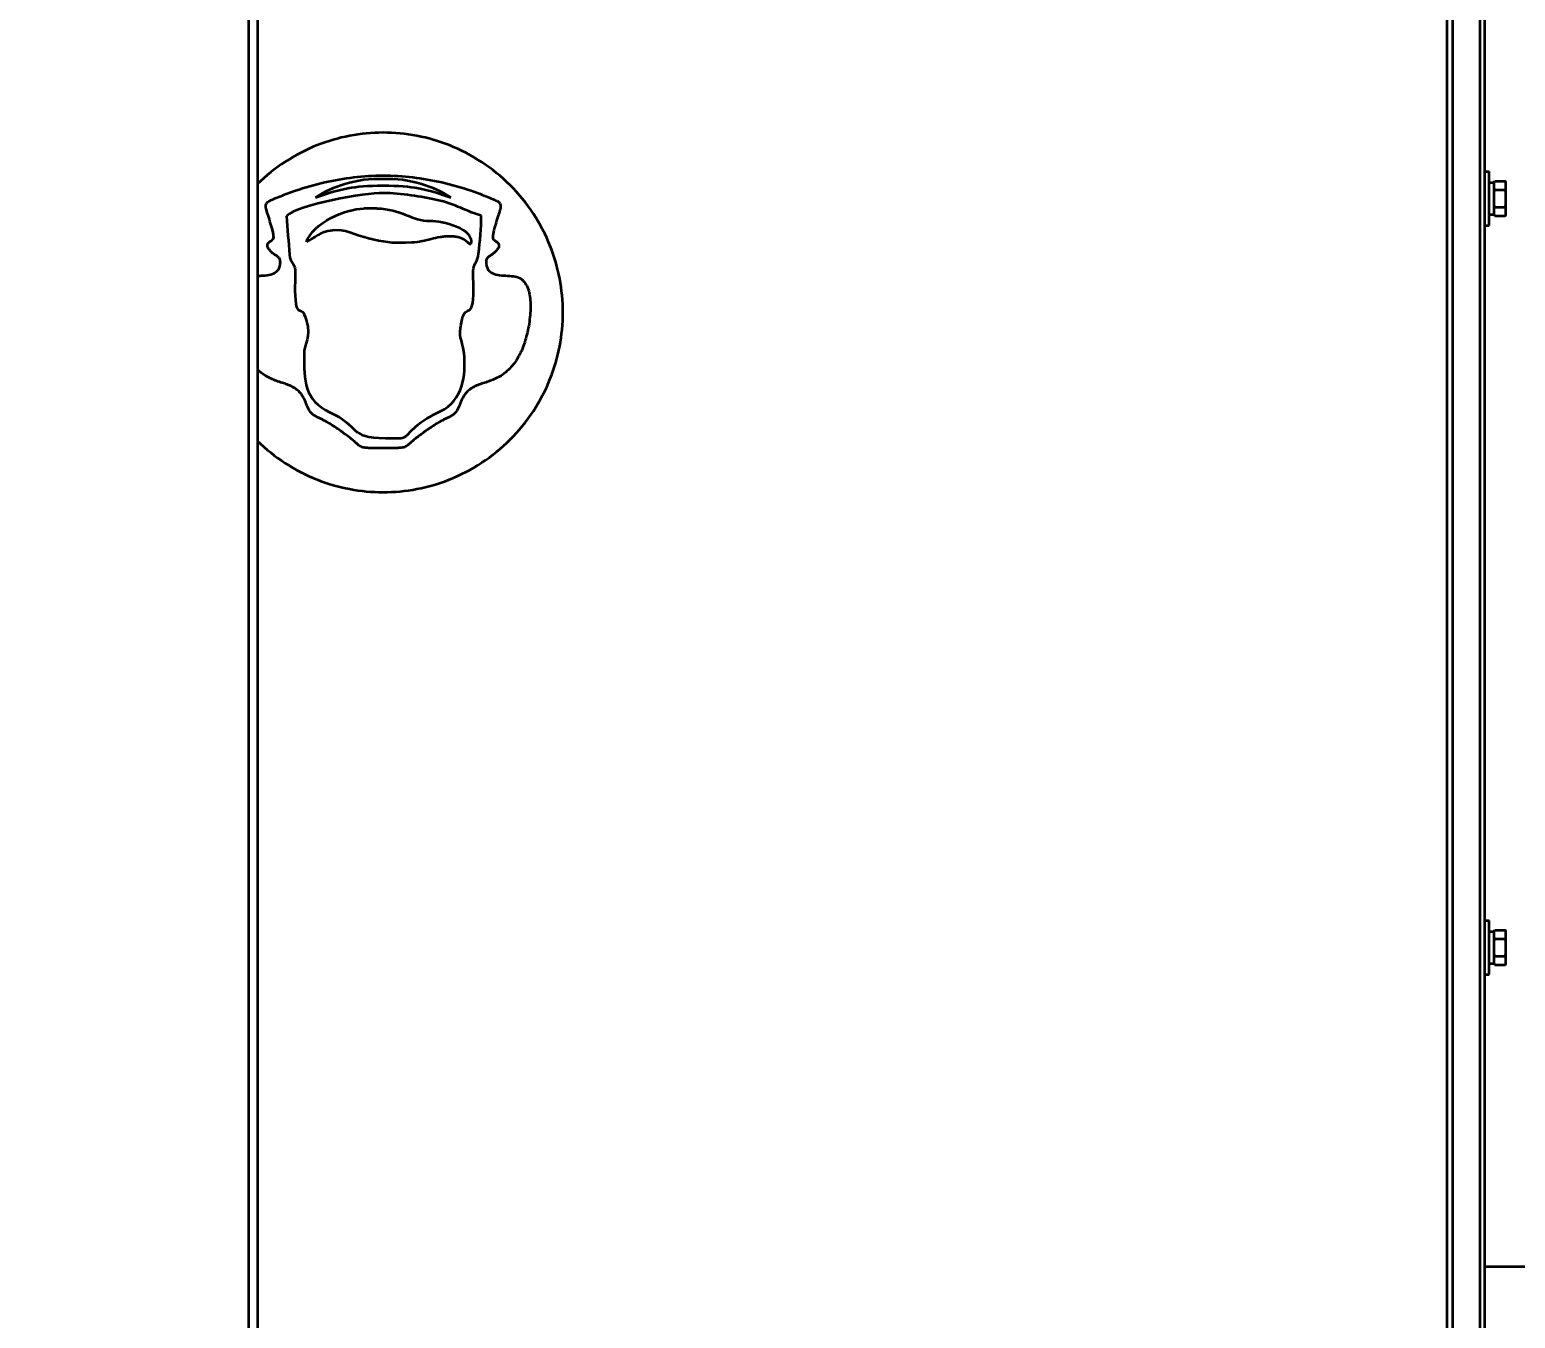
# Model space of a CAD drawing. Header units: millimetres. Extents: x 32496 to 166256, y 3504 to 23939.
# Drawn here: x 149596.2 to 150092.2, y 12604.6 to 13034.7 of the extents above; entities that cross this region are included whole.
import ezdxf

# ---------------------------------------------------------------- set-up
doc = ezdxf.new("R2010")
doc.units = ezdxf.units.MM
doc.header["$PDSIZE"] = -5
doc.layers.get('0').update_dxf_attribs({"lineweight": 35})
doc.layers.get('Defpoints').update_dxf_attribs({"lineweight": 18})
doc.layers.add('THICK', color=7, linetype='Continuous', lineweight=0)
doc.styles.add('TH_GBDIM', font='仿宋_GB2312.ttf', dxfattribs={"width": 0.8})
doc.dimstyles.new('TH_GBDIM', dxfattribs={"dimscale": 42, "dimtxt": 3, "dimasz": 3, "dimexe": 1.2, "dimexo": 0, "dimgap": 1, "dimtad": 1, "dimdec": 1, "dimdsep": 46, "dimtxsty": 'TH_GBDIM', "dimcen": 2.5, "dimdle": 252, "dimclrd": 4, "dimclre": 4, "dimclrt": 3, "dimadec": 0, "dimazin": 2, "dimtfac": 0.714286, "dimtdec": 1, "dimtmove": 0, "dimatfit": 3, "dimfxl": 1, "dimtolj": 1, "dimarcsym": 0})

# ---------------------------------------------------------------- blocks, each defined once
blk = doc.blocks.new('*D5866')
at = {"layer": 'Defpoints', "color": 0}
for p in [(146504.2, 13263.4), (152827.2, 12081.36), (152827.2, 11822.56)]:
    blk.add_point(p, dxfattribs=at)
at = {"layer": 'THICK', "color": 4, "linetype": 'Continuous', "lineweight": -2}
for p, q in [((146504.2, 13263.4), (146504.2, 11792.56)), ((152827.2, 12081.36), (152827.2, 11792.56)), ((146579.2, 11822.56), (152752.2, 11822.56))]:
    blk.add_line(p, q, dxfattribs=at)
at = {"layer": 'THICK', "color": 4}
for points in [[(146579.2, 11835.06), (146579.2, 11810.06), (146504.2, 11822.56)], [(152752.2, 11810.06), (152752.2, 11835.06), (152827.2, 11822.56)]]:
    blk.add_solid(points, dxfattribs=at)
at = {"layer": 'THICK', "color": 3, "lineweight": -3, "insert": (149665.7, 11885.26), "char_height": 75, "attachment_point": 5, "style": 'TH_GBDIM'}
blk.add_mtext('\\A1;About {\\A1;6323}', dxfattribs=at)
blk = doc.blocks.new('8-1250')
at = {"linetype": 'Continuous'}
for p, q in [((1072.87, -32157.29), (1072.87, -34666.29)), ((1075.87, -32157.29), (1075.87, -34666.29)), ((1473.17, -34566.29), (1473.17, -32553.29)), ((1474.87, -32553.29), (1474.87, -34566.29)), ((1484.17, -34566.29), (1484.17, -33570.79)), ((1485.57, -33680.92), (1485.57, -33925.66)), ((1485.57, -33919.29), (1487.17, -33919.29)), ((1487.17, -33937.29), (1487.17, -33919.29)), ((1488.77, -33922.82), (1489.07, -33922.52)), ((1488.77, -33933.76), (1488.77, -33922.82)), ((1489.07, -33922.52), (1492.47, -33922.52)), ((1492.77, -33922.82), (1492.47, -33922.52)), ((1492.77, -33933.76), (1492.77, -33922.82)), ((1485.57, -33925.66), (1485.57, -33930.92)), ((1487.17, -33922.94), (1488.77, -33922.94)), ((1489.07, -33925.4), (1492.47, -33925.4)), ((1115.77, -33931.61), (1111.37, -33931.61)), ((1485.57, -33930.92), (1485.57, -34175.66)), ((1489.07, -33931.18), (1492.47, -33931.18)), ((1485.57, -33937.29), (1487.17, -33937.29)), ((1487.17, -33933.64), (1488.77, -33933.64)), ((1488.77, -33933.76), (1489.07, -33934.06)), ((1489.07, -33934.06), (1492.47, -33934.06)), ((1492.77, -33933.76), (1492.47, -33934.06)), ((1485.57, -34169.29), (1487.17, -34169.29)), ((1487.17, -34187.29), (1487.17, -34169.29)), ((1485.57, -34175.66), (1485.57, -34180.92)), ((1487.17, -34172.94), (1488.77, -34172.94)), ((1488.77, -34172.82), (1489.07, -34172.52)), ((1488.77, -34183.76), (1488.77, -34172.82)), ((1489.07, -34172.52), (1492.47, -34172.52)), ((1489.07, -34175.4), (1492.47, -34175.4)), ((1492.77, -34172.82), (1492.47, -34172.52)), ((1492.77, -34183.76), (1492.77, -34172.82)), ((1485.57, -34180.92), (1485.57, -34425.66)), ((1487.17, -34183.64), (1488.77, -34183.64)), ((1488.77, -34183.76), (1489.07, -34184.06)), ((1489.07, -34181.18), (1492.47, -34181.18)), ((1489.07, -34184.06), (1492.47, -34184.06)), ((1492.77, -34183.76), (1492.47, -34184.06)), ((1485.57, -34187.29), (1487.17, -34187.29)), ((1485.57, -34284.79), (1506.17, -34284.79))]:
    blk.add_line(p, q, dxfattribs=at)
for centre, start, end in [((1490.01, -33925.09), 39.1364, 39.5013), ((1491.53, -33931.49), 219.1364, 219.5008), ((1490.01, -34175.09), 39.1364, 39.5013), ((1491.53, -34181.49), 219.1364, 219.5008)]:
    blk.add_arc(centre, 3.56, start, end, dxfattribs=at)
for points, knots in [([(1177.87, -33966.29), (1177.87, -33958.75), (1174.88, -33943.04), (1161.5, -33922.67), (1141.12, -33909.28), (1117.87, -33904.85), (1094.82, -33909.25), (1081.54, -33917.88), (1075.84, -33923.47)], [0, 0, 0, 0, 0.160625, 0.334655, 0.508695, 0.66933, 0.829953, 1, 1, 1, 1]), ([(1083.32, -33950.88), (1083.4, -33950.6), (1083.51, -33950.08), (1083.57, -33949.19), (1083.32, -33948.29), (1082.56, -33947.57), (1081.63, -33947), (1080.9, -33946.47), (1080.38, -33945.96), (1079.95, -33945.5), (1079.52, -33944.93), (1079.24, -33944.3), (1079.2, -33943.59), (1079.66, -33942.9), (1080.34, -33942.45), (1080.95, -33942.04), (1081.2, -33941.73), (1081.32, -33941.37), (1081.31, -33940.65), (1081.15, -33939.71), (1080.57, -33937.28), (1079.61, -33934.5), (1078.93, -33932.19), (1078.75, -33931.5), (1078.68, -33931.11), (1078.64, -33930.64), (1078.81, -33929.95), (1079.41, -33929.27), (1080.11, -33928.95), (1081.67, -33928.27), (1084.43, -33927.13), (1090.12, -33925.01), (1098.22, -33922.69), (1107.96, -33921), (1117.99, -33920.41), (1127.73, -33921), (1137.58, -33922.7), (1145.65, -33925.02), (1151.34, -33927.14), (1154.11, -33928.29), (1155.54, -33928.9), (1155.99, -33929.11), (1156.09, -33929.17)], [0, 0, 0, 0, 0.008176, 0.014545, 0.024461, 0.033499, 0.043328, 0.054414, 0.058301, 0.063442, 0.071678, 0.077739, 0.082444, 0.090881, 0.099747, 0.106924, 0.108489, 0.110844, 0.117602, 0.127274, 0.138992, 0.189377, 0.200767, 0.208767, 0.209905, 0.212248, 0.222212, 0.2296, 0.237387, 0.250309, 0.275962, 0.326542, 0.425367, 0.521789, 0.61585, 0.711877, 0.807904, 0.906838, 0.957474, 0.983151, 0.996088, 1, 1, 1, 1]), ([(1117.87, -33921.81), (1113.46, -33921.59), (1105.78, -33922.75), (1098.13, -33925.94), (1095.25, -33927.97)], [0, 0, 0, 0, 0.546946, 1, 1, 1, 1]), ([(1140.5, -33927.97), (1137.62, -33925.94), (1129.96, -33922.75), (1122.28, -33921.59), (1117.87, -33921.81)], [0, 0, 0, 0, 0.453054, 1, 1, 1, 1]), ([(1488.77, -33922.85), (1488.8, -33922.82), (1488.89, -33922.7), (1488.99, -33922.59), (1489.07, -33922.52)], [0, 0, 0, 0, 0.244558, 1, 1, 1, 1]), ([(1492.76, -33922.83), (1492.74, -33922.8), (1492.64, -33922.69), (1492.55, -33922.59), (1492.47, -33922.52)], [0, 0, 0, 0, 0.244878, 1, 1, 1, 1]), ([(1095.25, -33927.97), (1098.95, -33926.57), (1103.8, -33924.91), (1112.71, -33923.89), (1117.87, -33923.98)], [0, 0, 0, 0, 0.592388, 1, 1, 1, 1]), ([(1117.87, -33923.98), (1123.04, -33923.89), (1131.94, -33924.91), (1136.79, -33926.57), (1140.5, -33927.97)], [0, 0, 0, 0, 0.407612, 1, 1, 1, 1]), ([(1489.07, -33925.4), (1489.05, -33925.38), (1488.94, -33925.27), (1488.84, -33925.16), (1488.77, -33925.07)], [0, 0, 0, 0, 0.255352, 1, 1, 1, 1]), ([(1492.47, -33925.4), (1492.5, -33925.38), (1492.6, -33925.27), (1492.7, -33925.16), (1492.77, -33925.07)], [0, 0, 0, 0, 0.255353, 1, 1, 1, 1]), ([(1156.09, -33929.17), (1156.19, -33929.22), (1156.47, -33929.4), (1156.96, -33929.99), (1157.12, -33930.67), (1157.07, -33931.19), (1156.95, -33931.69), (1156.73, -33932.52), (1156.02, -33934.83), (1155.05, -33937.69), (1154.54, -33940.02), (1154.43, -33940.88), (1154.45, -33941.54), (1154.62, -33941.83), (1154.88, -33942.11), (1155.49, -33942.5), (1156.18, -33942.98), (1156.58, -33943.7), (1156.47, -33944.43), (1156.14, -33945.07), (1155.68, -33945.65), (1155.25, -33946.09), (1154.74, -33946.57), (1154.04, -33947.05), (1153.13, -33947.62), (1152.4, -33948.35), (1152.18, -33949.27), (1152.24, -33950.01), (1152.34, -33950.55), (1152.87, -33952.68), (1155.24, -33953.81), (1158.75, -33954.03), (1161.26, -33954.13), (1163.02, -33954.5), (1163.88, -33955.05), (1164.36, -33955.42), (1165.21, -33956.3), (1166.58, -33958.72), (1167.25, -33963.18), (1166.91, -33968.69), (1165.99, -33973.37), (1164.99, -33976.72), (1164.29, -33978.6), (1163.53, -33980.16), (1162.55, -33981.94), (1160.66, -33984.69), (1157.57, -33987.49), (1154.21, -33988.96), (1151.67, -33989.77), (1149.31, -33990.54), (1147.16, -33991.55), (1145.56, -33993.12), (1144.5, -33994.55), (1143.74, -33996.21), (1143.01, -33998.29), (1141.81, -34000.18), (1140.28, -34001.11), (1139.15, -34001.59), (1138.47, -34001.91), (1137.27, -34002.52), (1134.88, -34003.91), (1132.23, -34005.7), (1129.78, -34007.51), (1128.28, -34008.69), (1127.18, -34009.65), (1126.38, -34010.37), (1125.49, -34011.1), (1124.58, -34011.44), (1123.28, -34011.54), (1121.12, -34011.59), (1119.27, -34011.57), (1117.87, -34011.61)], [0, 0, 0, 0, 0.003159, 0.009198, 0.017233, 0.01912, 0.021303, 0.029371, 0.039053, 0.078716, 0.087738, 0.094978, 0.099775, 0.10118, 0.102517, 0.10854, 0.115694, 0.12259, 0.126564, 0.13177, 0.138841, 0.143157, 0.145535, 0.15439, 0.162259, 0.169554, 0.177683, 0.182965, 0.186072, 0.190026, 0.231557, 0.253449, 0.274903, 0.293192, 0.295546, 0.299659, 0.307981, 0.325471, 0.366759, 0.41454, 0.462185, 0.483733, 0.502252, 0.512197, 0.527093, 0.553291, 0.595676, 0.630919, 0.646866, 0.662137, 0.69295, 0.706423, 0.717277, 0.736618, 0.753662, 0.77096, 0.792351, 0.797139, 0.801593, 0.810871, 0.830494, 0.870423, 0.890314, 0.906171, 0.917886, 0.926506, 0.933079, 0.945779, 0.953837, 0.965016, 1, 1, 1, 1]), ([(1488.77, -33931.51), (1488.8, -33931.48), (1488.89, -33931.36), (1488.99, -33931.26), (1489.07, -33931.18)], [0, 0, 0, 0, 0.244558, 1, 1, 1, 1]), ([(1492.77, -33931.51), (1492.75, -33931.48), (1492.65, -33931.36), (1492.55, -33931.26), (1492.47, -33931.18)], [0, 0, 0, 0, 0.244558, 1, 1, 1, 1]), ([(1489.07, -33934.06), (1489.05, -33934.04), (1488.95, -33933.94), (1488.85, -33933.83), (1488.79, -33933.75)], [0, 0, 0, 0, 0.255041, 1, 1, 1, 1]), ([(1492.47, -33934.06), (1492.5, -33934.04), (1492.6, -33933.93), (1492.7, -33933.82), (1492.77, -33933.73)], [0, 0, 0, 0, 0.255353, 1, 1, 1, 1]), ([(1147.19, -33943.55), (1146.84, -33943.49), (1146.27, -33943.1), (1145.25, -33942.13), (1143.76, -33941.36), (1141.93, -33940.98), (1140.18, -33940.87), (1138.39, -33940.96), (1136.36, -33941.25), (1133.91, -33941.83), (1130.9, -33942.59), (1128.63, -33942.91), (1127.39, -33942.97)], [0, 0, 0, 0, 0.136538, 0.273076, 0.409613, 0.477882, 0.546151, 0.602882, 0.659613, 0.773076, 0.886538, 1, 1, 1, 1]), ([(1075.87, -33954.07), (1076.27, -33954.05), (1077.55, -33953.99), (1080.67, -33953.78), (1082.82, -33952.7), (1083.32, -33950.88)], [0, 0, 0, 0, 0.131512, 0.42618, 1, 1, 1, 1]), ([(1075.84, -34009.11), (1081.54, -34014.7), (1094.81, -34023.33), (1117.87, -34027.73), (1141.12, -34023.29), (1161.49, -34009.91), (1174.88, -33989.53), (1177.87, -33973.83), (1177.87, -33966.29)], [0, 0, 0, 0, 0.170042, 0.330673, 0.491297, 0.665328, 0.839367, 1, 1, 1, 1]), ([(1117.87, -34011.61), (1116.47, -34011.57), (1114.62, -34011.58), (1112.47, -34011.54), (1111.16, -34011.44), (1110.25, -34011.1), (1109.37, -34010.37), (1108.57, -34009.65), (1107.47, -34008.69), (1105.97, -34007.51), (1103.52, -34005.7), (1100.87, -34003.91), (1098.48, -34002.52), (1097.28, -34001.91), (1096.6, -34001.59), (1095.47, -34001.11), (1093.94, -34000.18), (1092.74, -33998.3), (1092.01, -33996.22), (1091.25, -33994.55), (1090.19, -33993.12), (1088.6, -33991.55), (1086.44, -33990.54), (1084.09, -33989.77), (1081.55, -33988.96), (1078.67, -33987.7), (1076.68, -33986.1), (1075.87, -33985.28)], [0, 0, 0, 0, 0.080633, 0.106402, 0.124979, 0.154248, 0.169398, 0.189253, 0.216248, 0.252785, 0.298682, 0.39075, 0.436002, 0.457402, 0.467678, 0.478697, 0.52813, 0.568092, 0.607454, 0.652118, 0.677168, 0.708232, 0.779396, 0.814687, 0.851543, 0.932984, 1, 1, 1, 1]), ([(1488.77, -34172.85), (1488.8, -34172.82), (1488.89, -34172.7), (1488.99, -34172.59), (1489.07, -34172.52)], [0, 0, 0, 0, 0.244558, 1, 1, 1, 1]), ([(1489.07, -34175.4), (1489.05, -34175.38), (1488.94, -34175.27), (1488.84, -34175.16), (1488.77, -34175.07)], [0, 0, 0, 0, 0.255352, 1, 1, 1, 1]), ([(1492.76, -34172.83), (1492.74, -34172.8), (1492.64, -34172.69), (1492.55, -34172.59), (1492.47, -34172.52)], [0, 0, 0, 0, 0.244878, 1, 1, 1, 1]), ([(1492.47, -34175.4), (1492.5, -34175.38), (1492.6, -34175.27), (1492.7, -34175.16), (1492.77, -34175.07)], [0, 0, 0, 0, 0.255353, 1, 1, 1, 1]), ([(1488.77, -34181.51), (1488.8, -34181.48), (1488.89, -34181.36), (1488.99, -34181.26), (1489.07, -34181.18)], [0, 0, 0, 0, 0.244558, 1, 1, 1, 1]), ([(1489.07, -34184.06), (1489.05, -34184.04), (1488.95, -34183.94), (1488.85, -34183.83), (1488.79, -34183.75)], [0, 0, 0, 0, 0.255041, 1, 1, 1, 1]), ([(1492.77, -34181.51), (1492.75, -34181.48), (1492.65, -34181.36), (1492.55, -34181.26), (1492.47, -34181.18)], [0, 0, 0, 0, 0.244558, 1, 1, 1, 1]), ([(1492.47, -34184.06), (1492.5, -34184.04), (1492.6, -34183.93), (1492.7, -34183.82), (1492.77, -34183.73)], [0, 0, 0, 0, 0.255353, 1, 1, 1, 1])]:
    blk.add_open_spline(points, degree=3, knots=knots, dxfattribs=at)
for points in [[(1117.85, -33926.45), (1111.7, -33926.45), (1089.78, -33930.11), (1085.56, -33934.15)], [(1135.92, -33928.77), (1130.5, -33927.71), (1124.03, -33926.45), (1117.85, -33926.45)], [(1488.77, -33926.06), (1488.86, -33925.84), (1488.96, -33925.62), (1489.07, -33925.4)], [(1492.77, -33926.06), (1492.68, -33925.84), (1492.58, -33925.62), (1492.47, -33925.4)], [(1092.26, -33942.71), (1094.46, -33936.58), (1105.11, -33931.61), (1111.37, -33931.61)], [(1115.77, -33931.61), (1123.74, -33931.61), (1127.38, -33935.78), (1133.59, -33935.74)], [(1150.64, -33933.94), (1146.43, -33933.02), (1141.42, -33929.84), (1135.92, -33928.77)], [(1489.07, -33931.18), (1488.96, -33930.96), (1488.86, -33930.74), (1488.77, -33930.52)], [(1492.47, -33931.18), (1492.58, -33930.96), (1492.68, -33930.74), (1492.77, -33930.52)], [(1085.56, -33934.15), (1085.85, -33938.48), (1086.33, -33942.68), (1086.59, -33947.08)], [(1133.59, -33935.74), (1137.54, -33935.72), (1148.38, -33938.08), (1147.19, -33943.55)], [(1149.73, -33946.7), (1150.11, -33942.48), (1150.72, -33938.15), (1150.64, -33933.94)], [(1102.85, -33938.83), (1097.06, -33938.88), (1096.85, -33940.44), (1092.26, -33942.71)], [(1114.4, -33942), (1110.86, -33941.33), (1105.56, -33938.81), (1102.85, -33938.83)], [(1127.39, -33942.97), (1121.46, -33943.27), (1120.13, -33943.1), (1114.4, -33942)], [(1086.59, -33947.08), (1086.75, -33949.69), (1088.28, -33949.8), (1088.46, -33952.17)], [(1148, -33951.68), (1148.23, -33949.84), (1149.5, -33949.25), (1149.73, -33946.7)], [(1088.46, -33952.17), (1088.6, -33954.01), (1088.37, -33956.87), (1088.41, -33958.93)], [(1148.04, -33958.69), (1148.06, -33956.83), (1147.81, -33953.24), (1148, -33951.68)], [(1088.41, -33958.93), (1088.63, -33969.73), (1090.43, -33962.44), (1092.21, -33968.82)], [(1144.22, -33968.55), (1145.55, -33963), (1147.94, -33969.25), (1148.04, -33958.69)], [(1092.21, -33968.82), (1094.02, -33975.26), (1091.4, -33975.96), (1091.44, -33980.6)], [(1144.87, -33979.94), (1144.31, -33974.35), (1142.56, -33975.51), (1144.22, -33968.55)], [(1091.44, -33980.6), (1091.52, -33988.73), (1091.47, -33995.69), (1099.94, -33999.54)], [(1137.03, -33999.3), (1144.42, -33995.67), (1145.63, -33987.41), (1144.87, -33979.94)], [(1099.94, -33999.54), (1110.54, -34004.36), (1105.92, -34008.15), (1118.61, -34008.23)], [(1128.59, -34004.54), (1131.06, -34002.23), (1134.03, -34000.78), (1137.03, -33999.3)], [(1118.61, -34008.23), (1126.02, -34008.27), (1123.85, -34008.99), (1128.59, -34004.54)], [(1488.77, -34176.06), (1488.86, -34175.84), (1488.96, -34175.62), (1489.07, -34175.4)], [(1492.77, -34176.06), (1492.68, -34175.84), (1492.58, -34175.62), (1492.47, -34175.4)], [(1489.07, -34181.18), (1488.96, -34180.96), (1488.86, -34180.74), (1488.77, -34180.52)], [(1492.47, -34181.18), (1492.58, -34180.96), (1492.68, -34180.74), (1492.77, -34180.52)]]:
    blk.add_open_spline(points, degree=3, dxfattribs=at)

msp = doc.modelspace()

# ---------------------------------------------------------------- block references
at = {"color": 6}
msp.add_blockref('8-1250', (148596.331, 46906.597), dxfattribs=at)

# ---------------------------------------------------------------- dimensions: what is measured, and where the dimension line sits
at = {"layer": 'THICK', "lineweight": -3}
dim = msp.add_linear_dim(base=(152827.204, 11822.556), p1=(146504.204, 13263.4), p2=(152827.204, 12081.363), text='About {\\A1;<>}', dimstyle='TH_GBDIM', override={"dimscale": 25, "dimtxsty": 'TH_GBDIM', "dimarcsym": 2}, dxfattribs=at)
dim.commit()
dim.dimension.update_dxf_attribs({"geometry": '*D5866', "text_midpoint": (149665.704, 11885.258)})

doc.saveas('drawing.dxf')
